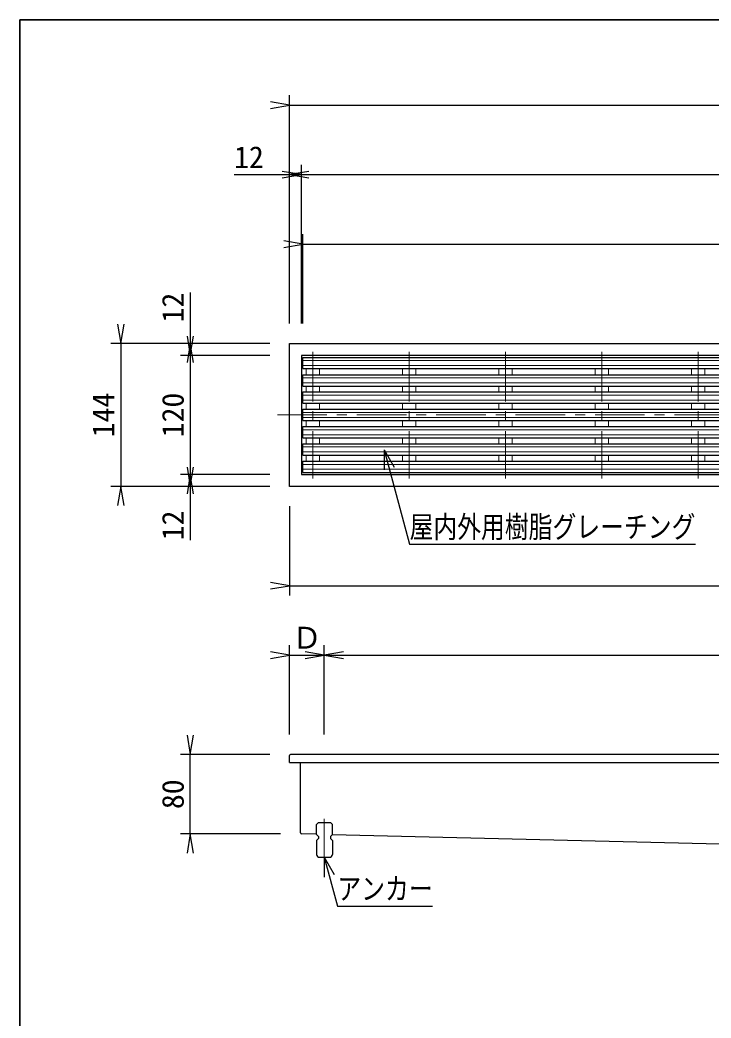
# Model space of a CAD drawing. Units: millimetres, scale not verified. Extents: x -1488 to 1365, y -1052 to 870.
# Drawn here: x -1365 to -669, y -135 to 870 of the extents above; entities that cross this region are included whole.
import ezdxf
from ezdxf.enums import TextEntityAlignment as Align

# ---------------------------------------------------------------- set-up
doc = ezdxf.new("R2010")
doc.units = ezdxf.units.MM
doc.header["$LTSCALE"] = 10
doc.linetypes.add('CHAIN1', pattern=[8, 5, -1, 1, -1])
for name, color, linetype, lineweight in [('0-0_計極細', 45, 'Continuous', 15), ('0-1_計細線', 3, 'Continuous', 25), ('0-8_枠中線', 5, 'Continuous', 35)]:
    doc.layers.add(name, color=color, linetype=linetype, lineweight=lineweight)
doc.layers.add('0-5_寸法線', color=7, linetype='Continuous')
doc.styles.add('ＭＳ ゴシック', font='')
doc.styles.get('ＭＳ ゴシック').set_extended_font_data('MS Gothic')

# ---------------------------------------------------------------- blocks, each defined once
blk = doc.blocks.new('open_arrow')
at = {"color": 0, "linetype": 'Continuous', "lineweight": -2}
blk.add_lwpolyline([(7.5, 1.25), (0, 0), (7.5, -1.25)], dxfattribs=at)

msp = doc.modelspace()

# ---------------------------------------------------------------- linework, layer by layer
at = {"layer": '0-0_計極細', "linetype": 'CHAIN1'}
for p, q in [((-1069.9, 535.86), (-1069.9, 408.18)), ((-972.9, 535.86), (-972.9, 408.18)), ((-875.9, 535.86), (-875.9, 408.18)), ((-778.9, 535.86), (-778.9, 408.18)), ((-681.9, 535.86), (-681.9, 408.18)), ((-1105.7, 472.21), (-77.45, 472.21)), ((-1058.4, 65.28), (-1058.4, 23.09))]:
    msp.add_line(p, q, dxfattribs=at)
at = {"layer": '0-0_計極細'}
for p, q in [((-1079.9, 527.01), (-258.03, 527.01)), ((-1079.9, 522.01), (-255.65, 522.01)), ((-1076.65, 512.71), (-1076.65, 518.81)), ((-1063.15, 512.71), (-1063.15, 518.81)), ((-979.65, 512.71), (-979.65, 518.81)), ((-966.15, 512.71), (-966.15, 518.81)), ((-882.65, 512.71), (-882.65, 518.81)), ((-869.15, 512.71), (-869.15, 518.81)), ((-785.65, 512.71), (-785.65, 518.81)), ((-772.15, 512.71), (-772.15, 518.81)), ((-688.65, 512.71), (-688.65, 518.81)), ((-675.15, 512.71), (-675.15, 518.81)), ((-1079.9, 509.51), (-252.15, 509.51)), ((-1079.9, 504.51), (-251.61, 504.51)), ((-1076.65, 495.31), (-1076.65, 501.31)), ((-1063.15, 495.31), (-1063.15, 501.31)), ((-979.65, 495.31), (-979.65, 501.31)), ((-966.15, 495.31), (-966.15, 501.31)), ((-882.65, 495.31), (-882.65, 501.31)), ((-869.15, 495.31), (-869.15, 501.31)), ((-785.65, 495.31), (-785.65, 501.31)), ((-772.15, 495.31), (-772.15, 501.31)), ((-688.65, 495.31), (-688.65, 501.31)), ((-675.15, 495.31), (-675.15, 501.31)), ((-1079.9, 492.11), (-252.28, 492.11)), ((-1079.9, 487.11), (-253.38, 487.11)), ((-1076.65, 477.91), (-1076.65, 483.91)), ((-1063.15, 477.91), (-1063.15, 483.91)), ((-979.65, 477.91), (-979.65, 483.91)), ((-966.15, 477.91), (-966.15, 483.91)), ((-882.65, 477.91), (-882.65, 483.91)), ((-869.15, 477.91), (-869.15, 483.91)), ((-785.65, 477.91), (-785.65, 483.91)), ((-772.15, 477.91), (-772.15, 483.91)), ((-688.65, 477.91), (-688.65, 483.91)), ((-675.15, 477.91), (-675.15, 483.91)), ((-1079.9, 474.71), (-258.42, 474.71)), ((-1079.9, 469.71), (-261.39, 469.71)), ((-1076.65, 460.51), (-1076.65, 466.51)), ((-1063.15, 460.51), (-1063.15, 466.51)), ((-979.65, 460.51), (-979.65, 466.51)), ((-966.15, 460.51), (-966.15, 466.51)), ((-882.65, 460.51), (-882.65, 466.51)), ((-869.15, 460.51), (-869.15, 466.51)), ((-785.65, 460.51), (-785.65, 466.51)), ((-772.15, 460.51), (-772.15, 466.51)), ((-688.65, 460.51), (-688.65, 466.51)), ((-675.15, 460.51), (-675.15, 466.51)), ((-1079.9, 457.31), (-266.43, 457.31)), ((-1079.9, 452.31), (-267.53, 452.31)), ((-1076.65, 443.11), (-1076.65, 449.11)), ((-1063.15, 443.11), (-1063.15, 449.11)), ((-979.65, 443.11), (-979.65, 449.11)), ((-966.15, 443.11), (-966.15, 449.11)), ((-882.65, 443.11), (-882.65, 449.11)), ((-869.15, 443.11), (-869.15, 449.11)), ((-785.65, 443.11), (-785.65, 449.11)), ((-772.15, 443.11), (-772.15, 449.11)), ((-688.65, 443.11), (-688.65, 449.11)), ((-675.15, 443.11), (-675.15, 449.11)), ((-1079.9, 439.91), (-268.19, 439.91)), ((-1079.9, 434.91), (-267.66, 434.91)), ((-1079.9, 422.41), (-264.15, 422.41)), ((-1076.65, 425.61), (-1076.65, 431.71)), ((-1063.15, 425.61), (-1063.15, 431.71)), ((-979.65, 425.61), (-979.65, 431.71)), ((-966.15, 425.61), (-966.15, 431.71)), ((-882.65, 425.61), (-882.65, 431.71)), ((-869.15, 425.61), (-869.15, 431.71)), ((-785.65, 425.61), (-785.65, 431.71)), ((-772.15, 425.61), (-772.15, 431.71)), ((-688.65, 425.61), (-688.65, 431.71)), ((-675.15, 425.61), (-675.15, 431.71)), ((-1079.9, 417.41), (-261.77, 417.41))]:
    msp.add_line(p, q, dxfattribs=at)
at = {"layer": '0-1_計細線'}
for p, q in [((-1079.9, 518.81), (-254.44, 518.81)), ((-1079.9, 501.31), (-251.51, 501.31)), ((-1079.9, 495.31), (-251.83, 495.31)), ((-1079.9, 483.91), (-1079.9, 495.31)), ((-1079.9, 483.91), (-254.34, 483.91)), ((-1079.9, 477.91), (-256.76, 477.91)), ((-1079.9, 466.51), (-1079.9, 477.91)), ((-1079.9, 466.51), (-263.04, 466.51)), ((-1079.9, 449.11), (-267.97, 449.11)), ((-1079.9, 431.71), (-267.06, 431.71)), ((-1079.9, 414.21), (-1079.9, 425.61)), ((-1079.9, 425.61), (-265.36, 425.61)), ((-1079.9, 414.21), (-259.9, 414.21)), ((-1093.4, 122.21), (-1093.4, 129.21)), ((-1093.4, 122.21), (-179.4, 122.21)), ((-110.4, 130.21), (-1092.4, 130.21)), ((-1082.4, 51.19), (-1082.4, 122.21)), ((-1064.18, 61.63), (-1066.18, 59.63)), ((-1064.18, 61.63), (-1052.18, 61.63)), ((-1050.18, 59.63), (-1052.18, 61.63)), ((-1066.18, 49.63), (-1066.18, 59.63)), ((-1050.18, 49.63), (-1050.18, 59.63)), ((-1066.18, 49.82), (-1081.43, 50.19)), ((-1066.18, 49.63), (-1064.18, 47.63)), ((-1064.18, 45.63), (-1066.18, 43.63)), ((-1066.18, 43.63), (-1066.18, 29.63)), ((-1064.18, 47.63), (-1064.18, 45.63)), ((-1050.18, 49.63), (-1052.18, 47.63)), ((-1052.18, 47.63), (-1052.18, 45.63)), ((-1052.18, 45.63), (-1050.18, 43.63)), ((-604.18, 38.66), (-1050.37, 49.44)), ((-1050.18, 43.63), (-1050.18, 29.63)), ((-1063.18, 26.63), (-1053.18, 26.63))]:
    msp.add_line(p, q, dxfattribs=at)
for points in [[(-1093.4, 400.21), (-1093.4, 544.21), (-99.4, 544.21), (-99.4, 400.21)], [(-111.4, 532.21), (-1081.4, 532.21), (-1081.4, 412.21), (-111.4, 412.21)]]:
    msp.add_lwpolyline(points, close=True, dxfattribs=at)
for points in [[(-1079.9, 518.81), (-1079.9, 530.21), (-259.9, 530.21)], [(-1079.9, 501.31), (-1079.9, 512.71), (-252.74, 512.71)], [(-1079.9, 449.11), (-1079.9, 460.51), (-265.46, 460.51)], [(-1079.9, 431.71), (-1079.9, 443.11), (-268.29, 443.11)]]:
    msp.add_lwpolyline(points, dxfattribs=at)
for centre, radius, start, end in [((-1092.4, 129.21), 1, 90, 180), ((-1081.4, 51.19), 1, 180, 268.61631), ((-1063.18, 29.63), 3, 180, 270), ((-1053.18, 29.63), 3, 270, 360)]:
    msp.add_arc(centre, radius, start, end, dxfattribs=at)
at = {"layer": '0-5_寸法線'}
for p, q in [((-1093.4, 564.21), (-1093.4, 794.21)), ((-1093.4, 784.21), (-99.4, 784.21)), ((-1081.4, 564.21), (-1081.4, 724.21)), ((-1149.29, 714.21), (-1081.4, 714.21)), ((-1081.4, 714.21), (-111.4, 714.21)), ((-1079.9, 564.21), (-1079.9, 654.21)), ((-1079.9, 644.21), (-112.9, 644.21)), ((-1193.4, 595.38), (-1193.4, 532.21)), ((-1113.4, 544.21), (-1273.4, 544.21)), ((-1263.4, 544.21), (-1263.4, 400.21)), ((-1113.4, 532.21), (-1203.4, 532.21)), ((-1193.4, 532.21), (-1193.4, 412.21)), ((-998, 437.03), (-988, 419.71)), ((-998, 437.03), (-998, 417.03)), ((-1113.4, 412.21), (-1203.4, 412.21)), ((-1193.4, 412.21), (-1193.4, 345.96)), ((-1113.4, 400.21), (-1273.4, 400.21)), ((-1093.4, 380.21), (-1093.4, 290.21)), ((-1093.4, 300.21), (-179.4, 300.21)), ((-1093.4, 150.21), (-1093.4, 240.21)), ((-1058.4, 150.21), (-1058.4, 240.21)), ((-1093.4, 230.21), (-1058.4, 230.21)), ((-1058.4, 230.21), (-134.4, 230.21)), ((-1113.4, 130.21), (-1203.4, 130.21)), ((-1193.4, 50.21), (-1193.4, 130.21)), ((-1102.4, 50.21), (-1203.4, 50.21)), ((-1058.4, 26.63), (-1058.42, 6.63)), ((-1058.4, 26.63), (-1048.41, 9.3))]:
    msp.add_line(p, q, dxfattribs=at)
for points in [[(-998, 437.03), (-972.51, 341.88), (-684.51, 341.88)], [(-1058.4, 26.63), (-1045.26, -22.53), (-949.26, -22.53)]]:
    msp.add_lwpolyline(points, dxfattribs=at)
at = {"layer": '0-8_枠中線'}
msp.add_lwpolyline([(-1365, -930), (-1365, 870), (1365, 870), (1365, -930)], close=True, dxfattribs=at)

# ---------------------------------------------------------------- block references
at = {"layer": '0-5_寸法線', "xscale": 2.58, "yscale": 2.58}
for p, rotation in [((-1093.4, 784.21), 180), ((-1081.4, 714.21), 180), ((-1079.9, 644.21), 180), ((-1263.4, 544.21), 90), ((-1193.4, 532.21), 90), ((-1193.4, 544.21), 270), ((-1193.4, 400.21), 90), ((-1193.4, 412.21), 270), ((-1263.4, 400.21), 270), ((-1093.4, 300.21), 180), ((-1093.4, 230.21), 180), ((-1058.4, 230.21), 180), ((-1193.4, 130.21), 90), ((-1193.4, 50.21), 270)]:
    msp.add_blockref('open_arrow', p, dxfattribs=dict(at, rotation=rotation))
for p in [(-1093.4, 714.21), (-1058.4, 230.21)]:
    msp.add_blockref('open_arrow', p, dxfattribs=at)

# ---------------------------------------------------------------- texts
at = {"layer": '0-5_寸法線', "style": 'ＭＳ ゴシック'}
for s, p in [('12', (-1149.29, 714.21)), ('Ｄ', (-1090.9, 230.21))]:
    msp.add_text(s, height=21.99, dxfattribs=at).set_placement(p, align=Align.BOTTOM_LEFT)
for s, p in [('12', (-1193.4, 565.38)), ('144', (-1263.4, 449.71)), ('120', (-1193.4, 449.71)), ('12', (-1193.4, 345.96)), ('80', (-1193.4, 75.21))]:
    msp.add_text(s, height=21.99, rotation=90, dxfattribs=at).set_placement(p, align=Align.BOTTOM_LEFT)
at = {"layer": '0-5_寸法線', "style": 'ＭＳ ゴシック', "width": 0.8}
for s, p in [('屋内外用樹脂グレーチング', (-972.51, 341.88)), ('アンカー', (-1045.26, -22.53))]:
    msp.add_text(s, height=21.99, dxfattribs=at).set_placement(p, align=Align.BOTTOM_LEFT)

doc.saveas('drawing.dxf')
